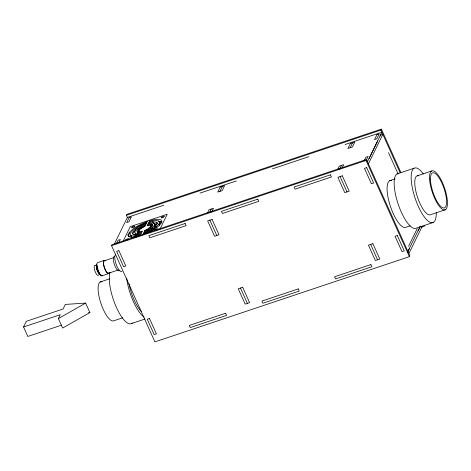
<?xml version="1.0" encoding="UTF-8"?>
<svg xmlns="http://www.w3.org/2000/svg" width="471" height="471" viewBox="0 0 471 471"><rect width="100%" height="100%" fill="white"/><g stroke="black" fill="none" stroke-linecap="round" stroke-linejoin="round"><path stroke-width="0.71" d="M140.334 235.718L140.8 234.758C137.632 235.63 134.123 236.778 130.909 235.559L130.196 234.558L130.396 233.557L128.159 234.305L127.912 235.529L128.736 236.683C132.08 237.985 135.76 236.96 139.086 236.071M132.634 232.809L132.475 233.587L133.081 234.428L134.488 234.858L139.281 234.375L141.265 233.804L141.736 232.851L136.402 233.651L135.254 233.304L134.871 232.056L132.634 232.809L133.605 234.958M139.581 231.72L139.092 230.643L137.043 231.644L137.426 232.179L139.651 232.439M139.092 230.643L139.063 230.731A6.288 1.813 -24.3 0 0 140.723 231.461L142.583 231.12L142.201 231.897L139.504 232.462M23.55 326.986L26.329 321.31L63.067 309.005L65.31 304.425L85.628 303.088L89.896 312.561L62.643 328.057L58.375 318.584L60.288 314.681L23.55 326.986L27.818 336.453L61.783 325.078M111.539 245.656L112.004 244.714L366.467 159.498L409.835 255.718L409.37 256.666L154.906 341.881L111.539 245.656L366.008 160.446L366.467 159.498M127.623 217.955L126.422 215.282L126.887 214.334L381.351 129.119L400.927 172.551M114.253 244.249L127.394 217.431L163.714 205.268M116.26 243.943L118.074 240.234L120.293 239.492L118.78 242.577M123.172 241.075L130.261 226.616L167.246 214.228L159.84 229.348M142.548 234.97L143.019 234.016C148.807 231.72 155.006 229.047 158.915 224.008L161.153 223.254C157.432 228.353 151.379 231.073 145.839 233.722M147.576 224.72L147.099 225.686L149.872 225.385L150.59 226.003L152.734 224.973L151.462 224.167L148.43 224.473L147.576 224.72L148.059 225.797M148.506 222.812L148.041 223.766L153.375 222.966L154.523 223.313L154.9 224.561L157.143 223.807L157.296 223.03L156.696 222.182L153.175 221.776L148.506 222.812L148.995 223.884M149.442 220.899L148.977 221.859C152.145 220.987 155.654 219.839 158.868 221.058L159.581 222.059L159.381 223.06L161.618 222.312L161.865 221.087L161.041 219.933C157.267 218.503 153.157 219.88 149.442 220.899L149.931 221.976M207.552 212.851L209.065 209.766L213.504 208.282L211.685 211.985M209.772 212.109L211.285 209.024M219.933 191.361L222.353 186.422M337.754 169.254L339.267 166.163L343.706 164.679L342.193 167.764M339.668 169.124L341.487 165.421M350.136 147.764L352.555 142.819M364.071 160.952L365.885 157.249L368.104 156.507L366.291 160.211M126.422 215.282L380.886 130.067L381.351 129.119M367.439 161.647L381.857 132.216L345.096 144.526M369.076 158.656L377.724 141M380.144 136.06L380.609 135.112M368.41 163.802L382.829 134.37L380.126 135.277M408.557 246.274L417.212 228.612M407.892 251.414L420.073 226.563M407.715 252.126L409.529 248.423M418.183 230.766L420.297 226.445M408.863 253.569L422.322 226.098M424.718 225.344L424.253 226.286L421.463 227.222M154.441 225.503L150.443 228.953L143.955 232.109L143.484 233.063C148.288 231.143 153.405 228.906 156.678 224.755L154.441 225.503L155.165 227.122M150.196 226.928L147.688 228.965L144.791 230.396L144.42 231.155L149.189 228.806L152.198 226.257L150.196 226.928L150.685 227.999M139.033 228.9L137.573 230.36L139.663 229.66L141.995 227.84L144.891 226.41L145.356 225.462L139.033 228.9L139.516 229.978M58.375 318.584L85.628 303.088M200.034 193.104L236.354 180.946M272.456 168.853L308.888 156.655M131.368 235.712L129.131 236.46L128.159 234.305M134.164 234.77L135.842 234.211L136.201 235.423L135.23 233.275M104.109 260.422L97.45 262.653A6.988 2.202 71.5 0 0 98.451 271.926L99.21 273.41A6.988 2.202 71.5 0 0 102.519 275.341M104.244 260.816L113.782 257.619M96.284 269.271L97.95 268.717M97.15 271.738L98.816 271.178M397.065 173.923L414.074 168.224M108.601 273.209L118.139 270.018M102.083 275.829L108.742 273.598M389.647 180.734L395.193 178.874M100.252 281.976L109.666 278.826M431.695 170.985L416.9 175.936A20.565 6.482 71.5 0 0 417.889 198.297A20.565 6.482 71.5 0 0 430.529 214.705L445.325 209.748M122.625 317.813L113.882 320.745A20.565 6.482 71.5 0 1 100.4 301.781A20.565 6.482 71.5 0 1 101.995 281.864M410.164 225.856L406.002 227.252A24.68 7.777 71.5 0 1 389.823 204.496A24.68 7.777 71.5 0 1 391.737 180.599M131.309 323.601L144.921 319.044M433.355 222.418L416.34 228.117A28.808 9.079 71.5 0 1 398.036 203.725A28.808 9.079 71.5 0 1 398.195 173.569M88.442 312.656L89.896 312.561M158.639 221.511L162.012 222.082A18.64 5.381 -24.3 0 0 158.692 221.464M154.141 223.931L156.743 224.061M131.162 236.713L131.745 237.525L130.773 235.37M99.269 272.974L98.592 271.643A6.258 1.972 71.5 0 1 97.044 265.715M380.886 130.067L400.162 172.833M388.498 152.622L398.142 174.017M366.008 160.446L409.37 256.666M340.08 176.56L346.997 191.915M370.665 244.431L377.589 259.786M209.878 220.163L216.795 235.512M240.463 288.034L247.387 303.389M159.004 221.246L159.728 222.86M158.915 224.008L159.645 225.621M156.772 222.294L157.502 223.908M156.26 226.834L156.749 227.911M154.547 223.342L155.03 224.42M152.828 221.835L153.552 223.454M152.351 224.437L152.834 225.515M153.988 228.512L154.47 229.589M151.462 224.167L152.192 225.78M152.516 227.487L153.004 228.559M150.125 224.178L151.097 226.333M151.22 228.406L151.703 229.483M148.777 231.549L149.266 232.627M147.935 230.366L148.424 231.444M142.436 226.757L142.919 227.834M141.418 225.656L141.901 226.734M140.588 227.811L141.07 228.888M138.144 230.961L139.116 233.116M136.849 228.382L137.338 229.459M138.227 233.622L138.709 234.699M137.114 231.308L137.597 232.386M138.068 233.64L138.551 234.717M137.573 233.645L138.062 234.717M135.383 229.459L135.872 230.531M135.672 235.936L136.154 237.013M134.253 236.048L134.741 237.125M134.029 236.048L134.518 237.125M98.598 274.999A5.34 1.684 71.5 0 1 94.983 271.113A5.34 1.684 71.5 0 1 95.177 265.273M119.192 270.731A7.601 2.396 71.5 0 1 114.212 263.948A7.601 2.396 71.5 0 1 114.671 256.377M95.56 265.573A5.051 1.59 71.5 0 1 95.872 265.226M121.96 271.219A9.043 2.85 71.5 0 1 116.49 265.191A9.043 2.85 71.5 0 1 115.413 254.593M100.429 274.646A5.34 1.684 71.5 0 1 97.144 270.389A5.34 1.684 71.5 0 1 96.885 264.578M109.013 272.75A6.576 2.072 71.5 0 1 105.898 270.937L105.186 269.536A6.576 2.072 71.5 0 1 104.803 260.781M101.389 275.476A6.576 2.072 71.5 0 1 96.908 265.532M109.172 273.115A6.988 2.202 71.5 0 1 105.869 271.184L105.11 269.695A6.988 2.202 71.5 0 1 103.379 262.4A6.988 2.202 71.5 0 1 105.41 260.799M101.312 275.176A6.258 1.972 71.5 0 1 100.676 274.805M126.287 240.345A1.725 0.5 -24.3 0 1 125.651 239.833A1.725 0.5 -24.3 0 1 127.953 238.75A1.725 0.5 -24.3 0 1 128.183 239.451M127.871 239.674A1.725 0.5 -24.3 0 1 127.5 239.886M156.266 230.325A1.725 0.5 -24.3 0 1 155.118 230.06A1.725 0.5 -24.3 0 1 157.426 228.865A1.725 0.5 -24.3 0 1 157.773 229.542M157.461 229.766A1.725 0.5 -24.3 0 1 156.678 230.166M132.31 322.865A28.808 9.079 71.5 0 1 116.066 306.609A28.808 9.079 71.5 0 1 110.155 272.167M141.441 311.672A24.657 7.771 71.5 0 1 129.036 283.854M144.138 317.118A28.808 9.079 71.5 0 1 126.681 278.273M436.27 212.727A28.808 9.079 71.5 0 1 424.053 216.607A28.808 9.079 71.5 0 1 411.159 178.02A28.808 9.079 71.5 0 1 423.317 173.952M417.436 175.754A20.565 6.482 71.5 0 1 418.642 175.83M129.148 217.637L126.728 222.577L128.948 221.835L131.368 216.895L129.148 217.637M146.293 223.554L145.822 224.508L139.334 227.664L135.336 231.114L133.099 231.862C136.372 227.711 141.488 225.474 146.293 223.554M147.223 221.647L146.758 222.6C140.97 224.897 134.771 227.57 130.861 232.609L128.624 233.363C133.169 227.434 140.452 224.326 147.223 221.647M220.134 187.164L217.714 192.109L222.153 190.62L224.573 185.68L220.134 187.164M350.336 143.567L347.916 148.506L352.355 147.017L354.775 142.077L350.336 143.567M376.953 134.653L374.533 139.593L376.753 138.845L379.173 133.905L376.953 134.653M185.15 223.484L148.83 235.647L149.802 237.802L186.122 225.638L185.15 223.484M257.79 199.156L221.47 211.32L222.442 213.475L258.762 201.311L257.79 199.156M330.436 174.835L294.116 186.999L295.082 189.148L331.407 176.984L330.436 174.835M118.886 250.631L116.667 251.373L123.59 266.727L125.81 265.985L118.886 250.631M212.091 219.415L207.658 220.905L214.576 236.259L219.015 234.77L212.091 219.415M342.299 175.818L337.86 177.302L344.778 192.657L349.217 191.167L342.299 175.818M366.697 167.647L364.477 168.388L371.395 183.743L373.615 183.001L366.697 167.647M149.478 318.502L147.258 319.244L154.176 334.598L156.396 333.857L149.478 318.502M242.683 287.292L238.244 288.776L245.167 304.131L249.601 302.641L242.683 287.292M372.885 243.69L368.446 245.173L375.369 260.528L379.803 259.044L372.885 243.69M397.288 235.518L395.069 236.259L401.987 251.614L404.206 250.872L397.288 235.518M225.609 313.25L189.283 325.414L190.255 327.563L226.575 315.405L225.609 313.25M298.249 288.923L261.929 301.087L262.9 303.242L299.22 291.078L298.249 288.923M370.889 264.596L334.569 276.76L335.54 278.914L371.86 266.751L370.889 264.596M132.469 227.728A1.725 0.5 -24.3 0 0 134.771 226.28A1.725 0.5 -24.3 0 0 132.316 226.851A1.725 0.5 -24.3 0 0 132.469 227.728M162.059 217.82A1.725 0.5 -24.3 0 0 164.355 216.372A1.725 0.5 -24.3 0 0 161.906 216.943A1.725 0.5 -24.3 0 0 162.059 217.82M430.47 179.934A18.493 5.829 71.5 0 0 443.07 207.899A18.493 5.829 71.5 0 0 441.986 183.272A18.493 5.829 71.5 0 0 430.47 179.934M429.57 178.768A20.565 6.482 71.5 0 0 443.582 209.86A20.565 6.482 71.5 0 0 442.375 182.471A20.565 6.482 71.5 0 0 429.57 178.768"/></g></svg>
